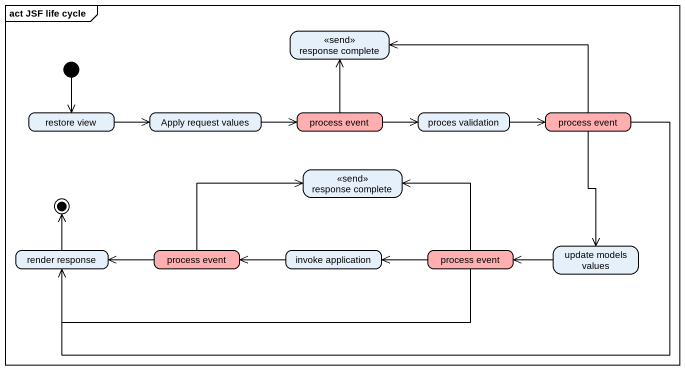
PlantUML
@startuml
mainframe act JSF life cycle
hide empty description
state "response complete" as response_complete <<send>>
state "restore view" as restore_view
state "Apply request values" as Apply_request_values
state "process event" as process_event #FFAFAF
state "proces validation" as proces_validation
state "process event" as process_event_2 #FFAFAF
state "response complete" as response_complete_2 <<send>>
state "render response" as render_response
state "process event" as process_event_3 #FFAFAF
state "invoke application" as invoke_application
state "process event" as process_event_4 #FFAFAF
state "update models values" as update_models_values
[*] --> restore_view
restore_view -right-> Apply_request_values
Apply_request_values -right-> process_event
process_event -up-> response_complete
process_event -right-> proces_validation
proces_validation -right-> process_event_2
process_event_2 -left-> response_complete
process_event_2 -left-> render_response
process_event_2 --> update_models_values
process_event_3 -right-> response_complete_2
process_event_3 -left-> render_response
invoke_application -left-> process_event_3
process_event_4 -up-> response_complete_2
process_event_4 -left-> render_response
process_event_4 -left-> invoke_application
update_models_values -left-> process_event_4
render_response -up-> [*]
@enduml
